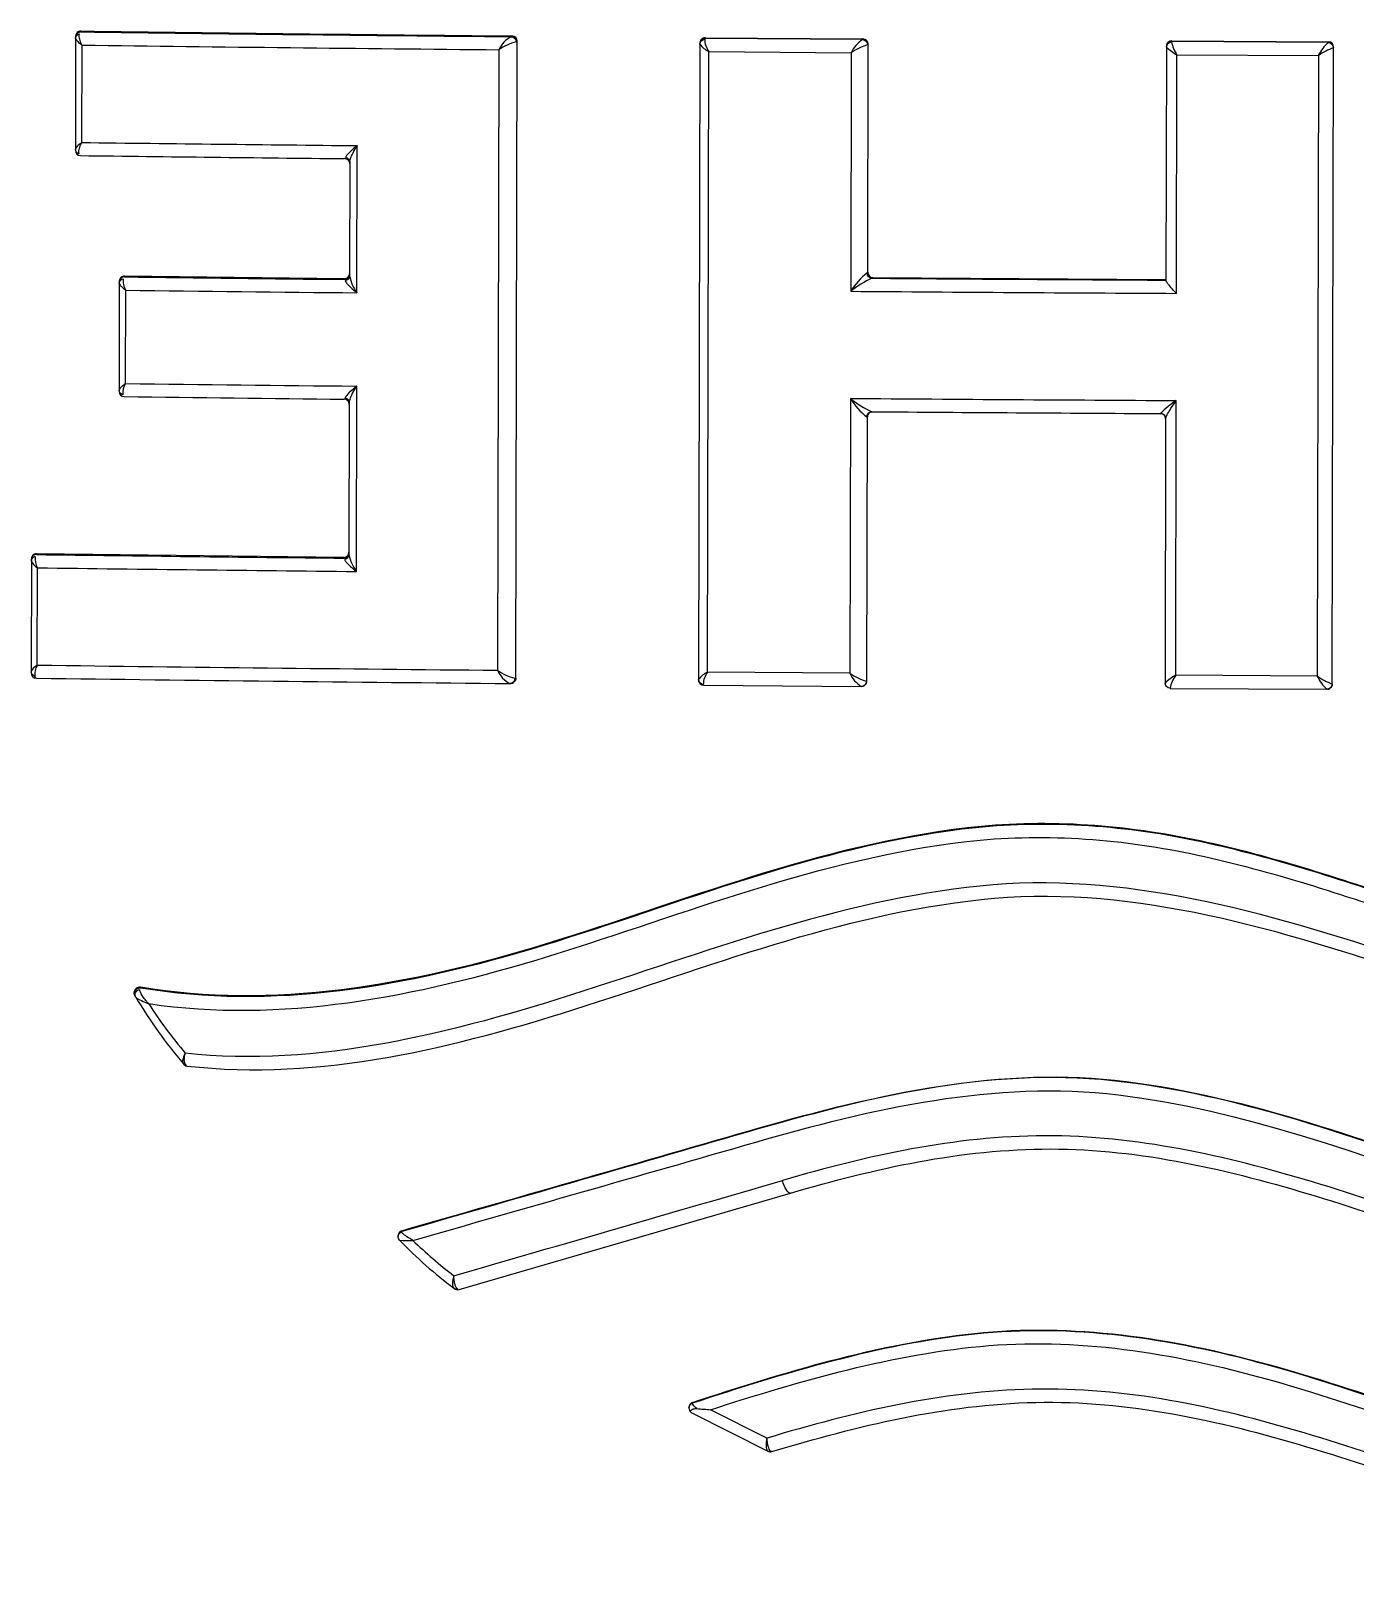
# Model space of a CAD drawing. Header units: centimetres. Extents: x -1797 to 2001, y -8788 to 1856.
# Drawn here: x -804.269 to -803.766, y -675.622 to -675.032 of the extents above; entities that cross this region are included whole.
import ezdxf

# ---------------------------------------------------------------- set-up
doc = ezdxf.new("R2010")
doc.units = ezdxf.units.CM
doc.header["$LTSCALE"] = 100
doc.header["$MEASUREMENT"] = 0
doc.layers.add('ID_Furniture-Fixed_01', color=141, linetype='Continuous')

msp = doc.modelspace()

# ---------------------------------------------------------------- linework, layer by layer
at = {"layer": 'ID_Furniture-Fixed_01'}
for p, q in [((-804.25208, -675.03456, 0.00009), (-804.25217, -675.07662, 0.00009)), ((-804.25208, -675.03379, 0.00009), (-804.25208, -675.03412, 0.00009)), ((-804.25208, -675.03412, 0.00009), (-804.25208, -675.03456, 0.00009)), ((-804.25007, -675.03213, 0.00009), (-804.25007, -675.03182, 0.00009)), ((-804.08652, -675.03391, 0.00009), (-804.08678, -675.03393, 0.00009)), ((-804.08652, -675.03365, 0.00009), (-804.08652, -675.03391, 0.00009)), ((-804.0134, -675.03487, 0.00009), (-804.01319, -675.03459, 0.00009)), ((-804.01319, -675.03459, 0.00009), (-804.01318, -675.03431, 0.00009)), ((-803.95349, -675.03505, 0.00009), (-804.01319, -675.03459, 0.00009)), ((-804.01318, -675.03431, 0.00009), (-803.95335, -675.03478, 0.00009)), ((-803.95335, -675.03504, 0.00009), (-803.95349, -675.03505, 0.00009)), ((-803.95335, -675.03478, 0.00009), (-803.95335, -675.03504, 0.00009)), ((-804.24974, -675.07407, 0.00009), (-804.24966, -675.03715, 0.00009)), ((-804.0915, -675.03889, 0.00009), (-804.09199, -675.27433, 0.00009)), ((-804.08503, -675.27736, 0.00009), (-804.08453, -675.03592, 0.00009)), ((-804.08496, -675.03593, 0.00009), (-804.08453, -675.03592, 0.00009)), ((-804.08453, -675.03592, 0.00009), (-804.08453, -675.03567, 0.00009)), ((-804.01519, -675.03675, 0.00009), (-804.0157, -675.27785, 0.00009)), ((-804.01519, -675.03629, 0.00009), (-804.01519, -675.03658, 0.00009)), ((-804.01519, -675.03658, 0.00009), (-804.01519, -675.03675, 0.00009)), ((-804.01235, -675.27504, 0.00009), (-804.01185, -675.0396, 0.00009)), ((-804.01185, -675.0396, 0.00009), (-803.95781, -675.04002, 0.00009)), ((-803.95781, -675.04002, 0.00009), (-803.958, -675.13054, 0.00009)), ((-803.95159, -675.03706, 0.00009), (-803.95135, -675.03704, 0.00009)), ((-803.95154, -675.12356, 0.00009), (-803.95135, -675.03704, 0.00009)), ((-803.95135, -675.03704, 0.00009), (-803.95135, -675.03679, 0.00009)), ((-803.83822, -675.03786, 0.00009), (-803.83841, -675.12642, 0.00009)), ((-803.83822, -675.03753, 0.00009), (-803.83822, -675.03781, 0.00009)), ((-803.83628, -675.0359, 0.00009), (-803.83622, -675.03581, 0.00009)), ((-803.83622, -675.03581, 0.00009), (-803.83621, -675.03554, 0.00009)), ((-803.77682, -675.03612, 0.00009), (-803.83622, -675.03581, 0.00009)), ((-803.83621, -675.03554, 0.00009), (-803.77678, -675.03585, 0.00009)), ((-803.83439, -675.13134, 0.00009), (-803.8342, -675.04082, 0.00009)), ((-803.8342, -675.04082, 0.00009), (-803.78056, -675.04109, 0.00009)), ((-803.78056, -675.04109, 0.00009), (-803.78106, -675.27653, 0.00009)), ((-803.77678, -675.03611, 0.00009), (-803.77682, -675.03612, 0.00009)), ((-803.77678, -675.03585, 0.00009), (-803.77678, -675.03611, 0.00009)), ((-803.77529, -675.27955, 0.00009), (-803.77478, -675.03811, 0.00009)), ((-803.77486, -675.03812, 0.00009), (-803.77478, -675.03811, 0.00009)), ((-803.77478, -675.03811, 0.00009), (-803.77478, -675.03786, 0.00009)), ((-804.14534, -675.13111, 0.00009), (-804.14522, -675.07528, 0.00009)), ((-804.25217, -675.07662, 0.00009), (-804.25217, -675.07705, 0.00009)), ((-804.14806, -675.08152, 0.00009), (-804.14815, -675.12476, 0.00009)), ((-803.95154, -675.12356, 0.00009), (-803.95177, -675.1236, 0.00009)), ((-804.23552, -675.1275, 0.00009), (-804.2356, -675.16812, 0.00009)), ((-804.23552, -675.12676, 0.00009), (-804.23552, -675.12709, 0.00009)), ((-804.23552, -675.12709, 0.00009), (-804.23552, -675.1275, 0.00009)), ((-804.15015, -675.12576, 0.00009), (-804.23351, -675.12479, 0.00009)), ((-804.23351, -675.12509, 0.00009), (-804.23351, -675.12479, 0.00009)), ((-804.15015, -675.12576, 0.00009), (-804.15015, -675.12605, 0.00009)), ((-803.94987, -675.1256, 0.00009), (-803.94954, -675.12557, 0.00009)), ((-803.94954, -675.12533, 0.00009), (-803.83841, -675.12605, 0.00009)), ((-803.94954, -675.12557, 0.00009), (-803.94954, -675.12533, 0.00009)), ((-804.23311, -675.16555, 0.00009), (-804.23304, -675.13012, 0.00009)), ((-804.2356, -675.16812, 0.00009), (-804.2356, -675.16852, 0.00009)), ((-804.14556, -675.23688, 0.00009), (-804.14541, -675.16654, 0.00009)), ((-804.14825, -675.17279, 0.00009), (-804.14837, -675.23053, 0.00009)), ((-803.95808, -675.17119, 0.00009), (-803.9583, -675.27546, 0.00009)), ((-803.84043, -675.17686, 0.00009), (-803.84051, -675.17695, 0.00009)), ((-803.83469, -675.27626, 0.00009), (-803.83447, -675.17198, 0.00009)), ((-803.95186, -675.27848, 0.00009), (-803.95165, -675.17821, 0.00009)), ((-803.95184, -675.17824, 0.00009), (-803.95165, -675.17821, 0.00009)), ((-803.83852, -675.17882, 0.00009), (-803.83873, -675.27919, 0.00009)), ((-804.26888, -675.23289, 0.00009), (-804.26897, -675.2749, 0.00009)), ((-804.26888, -675.2321, 0.00009), (-804.26888, -675.23243, 0.00009)), ((-804.26888, -675.23243, 0.00009), (-804.26888, -675.23289, 0.00009)), ((-804.15037, -675.23152, 0.00009), (-804.26687, -675.23013, 0.00009)), ((-804.26687, -675.23044, 0.00009), (-804.26687, -675.23013, 0.00009)), ((-804.26661, -675.27238, 0.00009), (-804.26653, -675.23546, 0.00009)), ((-804.15037, -675.23152, 0.00009), (-804.15038, -675.23182, 0.00009)), ((-804.26897, -675.2749, 0.00009), (-804.26897, -675.27535, 0.00009)), ((-803.9583, -675.27546, 0.00009), (-804.01235, -675.27504, 0.00009)), ((-803.78106, -675.27653, 0.00009), (-803.83469, -675.27626, 0.00009)), ((-804.08503, -675.27736, 0.00009), (-804.0854, -675.27738, 0.00009)), ((-804.0137, -675.28003, 0.00009), (-804.01393, -675.27974, 0.00009)), ((-804.0137, -675.28003, 0.00009), (-803.95398, -675.28049, 0.00009)), ((-803.95186, -675.27848, 0.00009), (-803.95205, -675.2785, 0.00009)), ((-803.83673, -675.28125, 0.00009), (-803.83682, -675.28115, 0.00009)), ((-803.83673, -675.28125, 0.00009), (-803.77732, -675.28156, 0.00009)), ((-803.77529, -675.27955, 0.00009), (-803.77534, -675.27956, 0.00009)), ((-804.22751, -675.39491, 0.00009), (-804.22751, -675.39461, 0.00009)), ((-804.22982, -675.39688, 0.00009), (-804.22982, -675.39656, 0.00009)), ((-804.22954, -675.3979, 0.00009), (-804.2293, -675.39834, 0.00009)), ((-804.10655, -675.50931, 0.00009), (-803.98089, -675.47273, 0.00009)), ((-804.12974, -675.4892, 0.00009), (-804.12974, -675.48889, 0.00009)), ((-804.12839, -675.48739, 0.00009), (-804.12831, -675.48729, 0.00009)), ((-804.12831, -675.48729, 0.00009), (-804.12831, -675.48699, 0.00009)), ((-804.01939, -675.55434, 0.00009), (-804.01939, -675.55404, 0.00009)), ((-804.01802, -675.55245, 0.00009), (-804.01802, -675.55216, 0.00009)), ((-804.01828, -675.55614, 0.00009), (-803.98946, -675.57067, 0.00009)), ((-803.98977, -675.56569, 0.00009), (-804.01118, -675.55493, 0.00009)), ((-803.98788, -675.57083, 0.00009), (-803.98813, -675.57078, 0.00009))]:
    msp.add_line(p, q, dxfattribs=at)
for centre, radius, start, end in [((-804.2501, -675.03379, 0.00009), 0.00197, 89.14641, 180.00255), ((-804.25008, -675.03413, 0.00009), 0.002, 89.87944, 179.87944), ((-803.60156, -624.33889, 0.00009), 50.69708, 269.267056, 269.451906), ((-803.59625, -623.24018, 0.00009), 51.79608, 269.276739, 269.457377), ((-804.08226, -675.04295, 0.00009), 0.01009, 116.62029, 156.28084), ((-804.08654, -675.03567, 0.00009), 0.00202, 359.95634, 89.36382), ((-804.08653, -675.03591, 0.00009), 0.002, 359.87944, 89.87944), ((-804.0132, -675.03629, 0.00009), 0.00199, 89.45467, 179.95389), ((-804.01319, -675.03659, 0.00009), 0.002, 89.87944, 179.87944), ((-804.00487, -675.0347, 0.00009), 0.00853, 181.11902, 215.02144), ((-803.94703, -675.04503, 0.00009), 0.01189, 122.9603, 155.08331), ((-803.95337, -675.03679, 0.00009), 0.00201, 359.93241, 89.514), ((-803.95335, -675.03704, 0.00009), 0.002, 359.87944, 89.87944), ((-803.59436, -622.65698, 0.00009), 52.38427, 269.283237, 269.456241), ((-804.08053, -675.05444, 0.00009), 0.01903, 103.48198, 125.21899), ((-804.00756, -675.03119, 0.00009), 0.00944, 216.11283, 242.96653), ((-803.94515, -675.05855, 0.00009), 0.02244, 106.677, 124.32345), ((-803.83623, -675.03753, 0.00009), 0.00199, 89.64182, 179.92361), ((-803.83622, -675.03781, 0.00009), 0.002, 89.87944, 179.87944), ((-803.82619, -675.02569, 0.00009), 0.01712, 225.33378, 242.09965), ((-803.82376, -675.03348, 0.00009), 0.01275, 190.95803, 215.11154), ((-803.7643, -675.04942, 0.00009), 0.01827, 133.28098, 152.88893), ((-803.7624, -675.06898, 0.00009), 0.03328, 111.97706, 123.06774), ((-803.77679, -675.03786, 0.00009), 0.00201, 359.90435, 89.68945), ((-803.77678, -675.03811, 0.00009), 0.002, 359.87944, 89.87944), ((-803.6158, -624.52789, 0.00009), 50.55016, 269.281441, 269.399916), ((-804.25017, -675.07705, 0.00009), 0.002, 179.87944, 269.87944), ((-803.62143, -625.42093, 0.00009), 49.6621, 269.274589, 269.390101), ((-804.15006, -675.08221, 0.00009), 0.002, 359.87944, 89.87944), ((-804.15013, -675.12378, 0.00009), 0.00198, 269.2914, 359.97923), ((-803.93731, -675.14283, 0.00009), 0.02406, 126.94617, 149.28708), ((-803.94952, -675.12332, 0.00009), 0.00201, 179.93164, 269.51663), ((-803.94954, -675.12357, 0.00009), 0.002, 179.87944, 269.87944), ((-804.23354, -675.12676, 0.00009), 0.00198, 89.17121, 179.9987), ((-804.23352, -675.12709, 0.00009), 0.002, 89.87944, 179.87944), ((-804.22718, -675.12653, 0.00009), 0.00687, 173.72118, 211.4684), ((-803.61575, -624.9574, 0.00009), 50.1715, 269.294502, 269.389705), ((-804.15015, -675.12405, 0.00009), 0.002, 269.87944, 359.87944), ((-804.13266, -675.1217, 0.00009), 0.01579, 191.19485, 216.59603), ((-803.93566, -675.15813, 0.00009), 0.0355, 113.59485, 128.98869), ((-803.45911, -607.56614, 0.00009), 67.56124, 269.5838033, 269.6783356), ((-803.60995, -624.04971, 0.00009), 51.08421, 269.301128, 269.399498), ((-803.4574, -606.98477, 0.00009), 68.14761, 269.5791136, 269.6830431), ((-804.2336, -675.16852, 0.00009), 0.002, 179.87944, 269.87944), ((-804.22738, -675.16917, 0.00009), 0.00679, 147.70231, 185.67925), ((-803.61608, -625.02635, 0.00009), 50.14797, 269.294438, 269.389685), ((-803.61026, -624.10888, 0.00009), 51.06046, 269.301064, 269.399481), ((-804.15025, -675.17348, 0.00009), 0.002, 359.87944, 89.87944), ((-803.45755, -607.02828, 0.00009), 68.14475, 269.5791464, 269.6830803), ((-803.93782, -675.15954, 0.00009), 0.02337, 209.88393, 233.15456), ((-803.93593, -675.14453, 0.00009), 0.03466, 230.27714, 246.22726), ((-803.94967, -675.17821, 0.00009), 0.00198, 98.07652, 158.09267), ((-803.45971, -607.68301, 0.00009), 67.49501, 269.5838723, 269.6767366), ((-803.84052, -675.17895, 0.00009), 0.002, 359.87944, 89.87944), ((-803.81732, -675.19901, 0.00009), 0.03201, 122.39504, 136.19957), ((-803.94864, -675.17839, 0.00009), 0.00301, 162.10317, 176.33819), ((-804.15037, -675.22982, 0.00009), 0.002, 269.87944, 359.87944), ((-804.15035, -675.22954, 0.00009), 0.00198, 269.29132, 359.97925), ((-804.2669, -675.2321, 0.00009), 0.00197, 89.12084, 180.00654), ((-804.26688, -675.23244, 0.00009), 0.002, 89.87944, 179.87944), ((-804.26414, -675.23092, 0.00009), 0.00513, 202.6384, 242.28898), ((-804.26119, -675.23212, 0.00009), 0.0063, 171.61599, 212.07501), ((-803.62867, -626.1961, 0.00009), 49.03849, 269.25431, 269.390434), ((-803.6232, -625.33392, 0.00009), 49.90569, 269.261386, 269.400274), ((-804.13289, -675.22746, 0.00009), 0.01579, 191.19381, 216.59536), ((-804.26431, -675.2769, 0.00009), 0.00506, 116.94125, 156.82323), ((-804.26697, -675.27536, 0.00009), 0.002, 179.87944, 269.87944), ((-804.26139, -675.27576, 0.00009), 0.00621, 147.06744, 187.78343), ((-803.60213, -623.59668, 0.00009), 51.67998, 269.263299, 269.456896), ((-804.08293, -675.27056, 0.00009), 0.00982, 202.60244, 243.85158), ((-804.08104, -675.25926, 0.00009), 0.01863, 234.00202, 256.47364), ((-804.00819, -675.28339, 0.00009), 0.00933, 116.46957, 143.58661), ((-804.00545, -675.27998, 0.00009), 0.00849, 144.35485, 178.35971), ((-803.94569, -675.25744, 0.00009), 0.02199, 235.01457, 253.20092), ((-803.94777, -675.27078, 0.00009), 0.01153, 203.94702, 237.39678), ((-803.82697, -675.29113, 0.00009), 0.01675, 117.42651, 134.54919), ((-803.82436, -675.28365, 0.00009), 0.0127, 144.41599, 168.67609), ((-803.76522, -675.26867, 0.00009), 0.01768, 206.42317, 226.81188), ((-803.76288, -675.24912, 0.00009), 0.03289, 236.46044, 247.7508), ((-803.6039, -624.17408, 0.00009), 51.10758, 269.256627, 269.458113), ((-804.08712, -675.27726, 0.00009), 0.00212, 265.8266, 319.10587), ((-804.0137, -675.27803, 0.00009), 0.002, 179.87944, 269.87944), ((-803.95387, -675.27852, 0.00009), 0.00197, 269.80927, 336.03655), ((-803.95316, -675.27866, 0.00009), 0.00127, 328.54809, 7.78874), ((-803.77729, -675.27958, 0.00009), 0.00198, 276.49635, 319.56033), ((-804.22784, -675.39657, 0.00009), 0.00198, 80.26419, 179.80544), ((-804.22818, -675.39681, 0.00009), 0.00164, 143.48675, 190.86803), ((-804.07237, -675.30532, 0.00009), 0.18242, 210.65677, 220.44204), ((-804.07498, -675.30501, 0.00009), 0.17749, 212.68548, 220.23683), ((-804.20949, -675.42234, 0.00009), 0.00217, 215.15949, 262.71787), ((-822.99509, -610.13431, 0.00009), 68.04343, 286.1149774, 286.2243011), ((-804.12775, -675.4889, 0.00009), 0.00199, 106.21893, 179.7344), ((-804.12774, -675.48921, 0.00009), 0.002, 162.23003, 179.88513), ((-804.12774, -675.48921, 0.00009), 0.002, 106.41034, 162.23003), ((-803.99874, -675.36381, 0.00009), 0.18192, 224.20525, 232.88011), ((-804.12544, -675.29853, 0.00009), 0.19216, 268.89658, 270.3954), ((-804.00073, -675.3632, 0.00009), 0.17741, 225.9346, 232.57106), ((-804.10713, -675.50729, 0.00009), 0.0021, 229.40016, 285.39475), ((-804.01739, -675.55406, 0.00009), 0.002, 108.43401, 179.69373), ((-804.01739, -675.55435, 0.00009), 0.002, 108.42286, 178.06517), ((-804.01739, -675.55435, 0.00009), 0.002, 178.06517, 179.87861), ((-804.01744, -675.55439, 0.00009), 0.00193, 176.6005, 236.37004), ((-803.87653, -673.83245, 0.00009), 1.72774, 265.35672, 265.53016), ((-803.9885, -675.56894, 0.00009), 0.00198, 241.52202, 286.86831)]:
    msp.add_arc(centre, radius, start, end, dxfattribs=at)
at = {"layer": 'ID_Furniture-Fixed_01', "extrusion": (0, 0, -1)}
for centre, major_axis, ratio, start_param, end_param in [((-804.25008, -675.03457, 0.00009), (-0.002, 0), 0.8874, 0, 1.307461), ((-804.08679, -675.03593, 0.00009), (-0.00007, 0.002), 0.912622, 0.042704, 1.605601), ((-804.01319, -675.03676, 0.00009), (-0.002, 0), 0.948928, 0, 1.465414), ((-803.9535, -675.03705, 0.00009), (-0.0001, 0.002), 0.951909, 0.056994, 1.621894), ((-803.83622, -675.03787, 0.00009), (-0.002, 0), 0.981665, 0, 1.536071), ((-803.77683, -675.03812, 0.00009), (-0.00019, 0.00199), 0.984972, 0.10122, 1.66873), ((-804.25017, -675.07662, 0.00009), (0.002, 0), 0.889508, 1.849274, 3.141593), ((-804.15006, -675.08152, 0.00009), (0.002, 0), 0.916941, 4.912647, 6.283185), ((-803.94987, -675.1236, 0.00009), (-0.0001, 0.002), 0.9524, 3.198873, 4.763801), ((-804.23352, -675.12751, 0.00009), (-0.002, 0), 0.892129, 0, 1.32096), ((-804.15015, -675.12476, 0.00009), (-0.002, 0), 0.915934, 3.141593, 4.526064), ((-804.2336, -675.16812, 0.00009), (0.002, 0), 0.894022, 1.835637, 3.141593), ((-804.15025, -675.17278, 0.00009), (0.002, 0), 0.916926, 4.912683, 6.283185), ((-803.94991, -675.17825, 0.00009), (0.00012, -0.002), 0.963004, 1.630417, 3.206399), ((-803.84052, -675.17882, 0.00009), (0.002, 0), 0.981049, 4.755211, 6.283185), ((-804.26688, -675.2329, 0.00009), (-0.002, 0), 0.882634, 0, 1.293557), ((-804.15037, -675.23053, 0.00009), (-0.002, 0), 0.915925, 3.141593, 4.526033), ((-804.26697, -675.27491, 0.00009), (0.002, 0), 0.884934, 1.86333, 3.141593), ((-804.08725, -675.27737, 0.00009), (-0.00008, 0.002), 0.92659, 1.609946, 3.188016), ((-804.0137, -675.27786, 0.00009), (0.002, 0), 0.949006, 1.687616, 3.141593), ((-803.95397, -675.27849, 0.00009), (-0.00012, 0.002), 0.962601, 1.630045, 3.206056), ((-803.83673, -675.27919, 0.00009), (-0.002, 0), 0.981321, 4.754269, 6.283185), ((-803.77732, -675.27956, 0.00009), (-0.00025, 0.00198), 0.990782, 3.141109, 3.270786), ((-803.77732, -675.27956, 0.00009), (-0.00025, 0.00198), 0.990782, 1.697421, 3.141109), ((-804.22759, -675.39732, 0.00009), (0.00174, 0.00099), 0.889261, 3.121982, 5.083812), ((-804.20969, -675.42235, 0.00009), (0.00149, 0.00134), 0.888332, 2.515246, 3.166426), ((-803.98232, -675.46794, 0.00009), (-0.0014, 0.0048), 0.296852, 3.124088, 4.8014), ((-804.12771, -675.48925, 0.00009), (0.00153, 0.00129), 0.985894, 3.068373, 5.060855), ((-804.10732, -675.50726, 0.00009), (0.00115, 0.00163), 0.901749, 2.334532, 3.173962), ((-803.98857, -675.56888, 0.00009), (0.00081, 0.00183), 0.944654, 2.469909, 3.189277)]:
    msp.add_ellipse(centre, major_axis=major_axis, ratio=ratio, start_param=start_param, end_param=end_param, dxfattribs=at)
at = {"layer": 'ID_Furniture-Fixed_01'}
for points, knots in [([(-804.25208, -675.03456, 0.00009), (-804.25208, -675.03475, 0.00009), (-804.25197, -675.03499, 0.00009), (-804.25177, -675.03526, 0.00009), (-804.25152, -675.0356, 0.00009), (-804.25113, -675.036, 0.00009), (-804.25064, -675.0364, 0.00009), (-804.25048, -675.03654, 0.00009), (-804.25031, -675.03668, 0.00009), (-804.25012, -675.03681, 0.00009), (-804.25004, -675.03687, 0.00009), (-804.24996, -675.03694, 0.00009), (-804.24988, -675.037, 0.00009), (-804.24984, -675.03702, 0.00009), (-804.2498, -675.03705, 0.00009), (-804.24977, -675.03708, 0.00009), (-804.24973, -675.0371, 0.00009), (-804.2497, -675.03713, 0.00009), (-804.24966, -675.03715, 0.00009)], [0, 0, 0, 0, 0.328339, 0.328339, 0.328339, 0.749612, 0.749612, 0.749612, 0.887262, 0.887262, 0.887262, 0.948093, 0.948093, 0.948093, 0.975192, 0.975192, 0.975192, 1, 1, 1, 1]), ([(-804.24966, -675.03715, 0.00009), (-804.24968, -675.03711, 0.00009), (-804.2497, -675.03707, 0.00009), (-804.24972, -675.03703, 0.00009), (-804.24975, -675.03699, 0.00009), (-804.24977, -675.03694, 0.00009), (-804.24979, -675.0369, 0.00009), (-804.24984, -675.03679, 0.00009), (-804.24989, -675.03669, 0.00009), (-804.24993, -675.03659, 0.00009), (-804.25003, -675.03636, 0.00009), (-804.25013, -675.03614, 0.00009), (-804.25021, -675.03591, 0.00009), (-804.25046, -675.03524, 0.00009), (-804.25064, -675.03458, 0.00009), (-804.25069, -675.03401, 0.00009), (-804.25073, -675.03356, 0.00009), (-804.2507, -675.03316, 0.00009), (-804.25059, -675.03285, 0.00009)], [0, 0, 0, 0, 0.024796, 0.024796, 0.024796, 0.051731, 0.051731, 0.051731, 0.1124, 0.1124, 0.1124, 0.249754, 0.249754, 0.249754, 0.67169, 0.67169, 0.67169, 1, 1, 1, 1]), ([(-804.24974, -675.07407, 0.00009), (-804.24978, -675.0741, 0.00009), (-804.24981, -675.07412, 0.00009), (-804.24985, -675.07415, 0.00009), (-804.24988, -675.07417, 0.00009), (-804.24992, -675.0742, 0.00009), (-804.24996, -675.07423, 0.00009), (-804.25005, -675.07429, 0.00009), (-804.25013, -675.07435, 0.00009), (-804.25021, -675.07441, 0.00009), (-804.25039, -675.07454, 0.00009), (-804.25057, -675.07468, 0.00009), (-804.25073, -675.07481, 0.00009), (-804.25121, -675.07521, 0.00009), (-804.25161, -675.0756, 0.00009), (-804.25186, -675.07593, 0.00009), (-804.25205, -675.0762, 0.00009), (-804.25217, -675.07643, 0.00009), (-804.25217, -675.07662, 0.00009)], [0, 0, 0, 0, 0.024914, 0.024914, 0.024914, 0.052604, 0.052604, 0.052604, 0.113888, 0.113888, 0.113888, 0.252116, 0.252116, 0.252116, 0.671644, 0.671644, 0.671644, 1, 1, 1, 1]), ([(-804.25072, -675.07833, 0.00009), (-804.25082, -675.07802, 0.00009), (-804.25085, -675.07763, 0.00009), (-804.2508, -675.07719, 0.00009), (-804.25074, -675.07662, 0.00009), (-804.25057, -675.07597, 0.00009), (-804.25031, -675.07531, 0.00009), (-804.25022, -675.07509, 0.00009), (-804.25012, -675.07486, 0.00009), (-804.25002, -675.07463, 0.00009), (-804.24997, -675.07453, 0.00009), (-804.24992, -675.07443, 0.00009), (-804.24987, -675.07433, 0.00009), (-804.24985, -675.07429, 0.00009), (-804.24983, -675.07424, 0.00009), (-804.2498, -675.0742, 0.00009), (-804.24978, -675.07416, 0.00009), (-804.24976, -675.07411, 0.00009), (-804.24974, -675.07407, 0.00009)], [0, 0, 0, 0, 0.328328, 0.328328, 0.328328, 0.748493, 0.748493, 0.748493, 0.886437, 0.886437, 0.886437, 0.947566, 0.947566, 0.947566, 0.975099, 0.975099, 0.975099, 1, 1, 1, 1]), ([(-804.14522, -675.07528, 0.00009), (-804.14526, -675.07531, 0.00009), (-804.1453, -675.07534, 0.00009), (-804.14534, -675.07537, 0.00009), (-804.14612, -675.07598, 0.00009), (-804.14684, -675.0766, 0.00009), (-804.14749, -675.07719, 0.00009), (-804.14809, -675.07773, 0.00009), (-804.14862, -675.07827, 0.00009), (-804.14903, -675.07876, 0.00009), (-804.14933, -675.07912, 0.00009), (-804.14956, -675.07946, 0.00009), (-804.14966, -675.07972, 0.00009)], [0, 0, 0, 0, 0.020006, 0.020006, 0.020006, 0.396153, 0.396153, 0.396153, 0.744503, 0.744503, 0.744503, 1, 1, 1, 1]), ([(-804.14806, -675.08152, 0.00009), (-804.14806, -675.08115, 0.00009), (-804.14795, -675.08068, 0.00009), (-804.14778, -675.08017, 0.00009), (-804.14755, -675.07949, 0.00009), (-804.1472, -675.07873, 0.00009), (-804.1468, -675.07796, 0.00009), (-804.14637, -675.07713, 0.00009), (-804.14586, -675.07627, 0.00009), (-804.14531, -675.07541, 0.00009), (-804.14528, -675.07537, 0.00009), (-804.14525, -675.07532, 0.00009), (-804.14522, -675.07528, 0.00009)], [0, 0, 0, 0, 0.255405, 0.255405, 0.255405, 0.603748, 0.603748, 0.603748, 0.980013, 0.980013, 0.980013, 1, 1, 1, 1]), ([(-804.23552, -675.1275, 0.00009), (-804.23552, -675.12768, 0.00009), (-804.23541, -675.12792, 0.00009), (-804.23522, -675.12818, 0.00009), (-804.235, -675.12848, 0.00009), (-804.23467, -675.12881, 0.00009), (-804.23427, -675.12916, 0.00009), (-804.23423, -675.1292, 0.00009), (-804.23419, -675.12923, 0.00009), (-804.23415, -675.12927, 0.00009), (-804.23396, -675.12942, 0.00009), (-804.23377, -675.12958, 0.00009), (-804.23356, -675.12974, 0.00009), (-804.23347, -675.1298, 0.00009), (-804.23338, -675.12987, 0.00009), (-804.23328, -675.12994, 0.00009), (-804.23324, -675.12998, 0.00009), (-804.23319, -675.13001, 0.00009), (-804.23314, -675.13004, 0.00009), (-804.23311, -675.13007, 0.00009), (-804.23307, -675.13009, 0.00009), (-804.23304, -675.13012, 0.00009)], [0, 0, 0, 0, 0.321884, 0.321884, 0.321884, 0.682536, 0.682536, 0.682536, 0.719046, 0.719046, 0.719046, 0.874471, 0.874471, 0.874471, 0.942296, 0.942296, 0.942296, 0.975475, 0.975475, 0.975475, 1, 1, 1, 1]), ([(-804.14978, -675.12656, 0.00009), (-804.14969, -675.12683, 0.00009), (-804.14945, -675.12718, 0.00009), (-804.14915, -675.12754, 0.00009), (-804.14874, -675.12804, 0.00009), (-804.1482, -675.1286, 0.00009), (-804.1476, -675.12916, 0.00009), (-804.14696, -675.12976, 0.00009), (-804.14623, -675.13039, 0.00009), (-804.14546, -675.13101, 0.00009), (-804.14542, -675.13105, 0.00009), (-804.14538, -675.13108, 0.00009), (-804.14534, -675.13111, 0.00009)], [0, 0, 0, 0, 0.254889, 0.254889, 0.254889, 0.604894, 0.604894, 0.604894, 0.980184, 0.980184, 0.980184, 1, 1, 1, 1]), ([(-803.83439, -675.13134, 0.00009), (-803.83442, -675.1313, 0.00009), (-803.83445, -675.13127, 0.00009), (-803.83448, -675.13124, 0.00009), (-803.83516, -675.13055, 0.00009), (-803.83581, -675.12985, 0.00009), (-803.83639, -675.12919, 0.00009), (-803.83687, -675.12865, 0.00009), (-803.83731, -675.12812, 0.00009), (-803.83766, -675.12767, 0.00009), (-803.83788, -675.12738, 0.00009), (-803.83806, -675.12712, 0.00009), (-803.8382, -675.1269, 0.00009), (-803.83833, -675.12669, 0.00009), (-803.83841, -675.12651, 0.00009), (-803.83841, -675.12642, 0.00009)], [0, 0, 0, 0, 0.016593, 0.016593, 0.016593, 0.359874, 0.359874, 0.359874, 0.643286, 0.643286, 0.643286, 0.820479, 0.820479, 0.820479, 1, 1, 1, 1]), ([(-804.23311, -675.16555, 0.00009), (-804.23315, -675.16557, 0.00009), (-804.23318, -675.1656, 0.00009), (-804.23322, -675.16562, 0.00009), (-804.23327, -675.16565, 0.00009), (-804.23332, -675.16569, 0.00009), (-804.23336, -675.16572, 0.00009), (-804.23346, -675.16579, 0.00009), (-804.23355, -675.16586, 0.00009), (-804.23364, -675.16593, 0.00009), (-804.23385, -675.16608, 0.00009), (-804.23405, -675.16624, 0.00009), (-804.23423, -675.16639, 0.00009), (-804.23427, -675.16642, 0.00009), (-804.23432, -675.16645, 0.00009), (-804.23436, -675.16649, 0.00009), (-804.23475, -675.16683, 0.00009), (-804.23508, -675.16716, 0.00009), (-804.2353, -675.16745, 0.00009), (-804.23549, -675.16771, 0.00009), (-804.2356, -675.16794, 0.00009), (-804.2356, -675.16812, 0.00009)], [0, 0, 0, 0, 0.024626, 0.024626, 0.024626, 0.058582, 0.058582, 0.058582, 0.127049, 0.127049, 0.127049, 0.283493, 0.283493, 0.283493, 0.318843, 0.318843, 0.318843, 0.678043, 0.678043, 0.678043, 1, 1, 1, 1]), ([(-804.14541, -675.16654, 0.00009), (-804.14545, -675.16658, 0.00009), (-804.1455, -675.16661, 0.00009), (-804.14554, -675.16664, 0.00009), (-804.14631, -675.16725, 0.00009), (-804.14704, -675.16786, 0.00009), (-804.14768, -675.16845, 0.00009), (-804.14828, -675.169, 0.00009), (-804.14882, -675.16954, 0.00009), (-804.14922, -675.17003, 0.00009), (-804.14952, -675.17038, 0.00009), (-804.14975, -675.17072, 0.00009), (-804.14985, -675.17099, 0.00009)], [0, 0, 0, 0, 0.020007, 0.020007, 0.020007, 0.396111, 0.396111, 0.396111, 0.744485, 0.744485, 0.744485, 1, 1, 1, 1]), ([(-804.14825, -675.17279, 0.00009), (-804.14825, -675.17242, 0.00009), (-804.14814, -675.17194, 0.00009), (-804.14797, -675.17144, 0.00009), (-804.14774, -675.17075, 0.00009), (-804.14739, -675.17, 0.00009), (-804.14699, -675.16923, 0.00009), (-804.14656, -675.1684, 0.00009), (-804.14605, -675.16753, 0.00009), (-804.1455, -675.16668, 0.00009), (-804.14547, -675.16663, 0.00009), (-804.14544, -675.16659, 0.00009), (-804.14541, -675.16654, 0.00009)], [0, 0, 0, 0, 0.255423, 0.255423, 0.255423, 0.603791, 0.603791, 0.603791, 0.980012, 0.980012, 0.980012, 1, 1, 1, 1]), ([(-803.83852, -675.17882, 0.00009), (-803.83852, -675.1787, 0.00009), (-803.83845, -675.1785, 0.00009), (-803.83835, -675.17825, 0.00009), (-803.83834, -675.17822, 0.00009), (-803.83832, -675.17818, 0.00009), (-803.8383, -675.17813, 0.00009), (-803.83817, -675.17782, 0.00009), (-803.83798, -675.17746, 0.00009), (-803.83776, -675.17706, 0.00009), (-803.8374, -675.17641, 0.00009), (-803.83695, -675.17569, 0.00009), (-803.83648, -675.17495, 0.00009), (-803.83589, -675.17403, 0.00009), (-803.83524, -675.17307, 0.00009), (-803.83457, -675.17212, 0.00009), (-803.83454, -675.17207, 0.00009), (-803.8345, -675.17203, 0.00009), (-803.83447, -675.17198, 0.00009)], [0, 0, 0, 0, 0.141257, 0.141257, 0.141257, 0.163778, 0.163778, 0.163778, 0.335931, 0.335931, 0.335931, 0.624113, 0.624113, 0.624113, 0.982901, 0.982901, 0.982901, 1, 1, 1, 1]), ([(-804.15001, -675.23233, 0.00009), (-804.14991, -675.2326, 0.00009), (-804.14967, -675.23294, 0.00009), (-804.14938, -675.23331, 0.00009), (-804.14897, -675.23381, 0.00009), (-804.14843, -675.23436, 0.00009), (-804.14783, -675.23492, 0.00009), (-804.14718, -675.23553, 0.00009), (-804.14645, -675.23615, 0.00009), (-804.14568, -675.23678, 0.00009), (-804.14564, -675.23681, 0.00009), (-804.1456, -675.23684, 0.00009), (-804.14556, -675.23688, 0.00009)], [0, 0, 0, 0, 0.254909, 0.254909, 0.254909, 0.604942, 0.604942, 0.604942, 0.980184, 0.980184, 0.980184, 1, 1, 1, 1]), ([(-804.26697, -675.27736, 0.00009), (-804.26702, -675.27736, 0.00009), (-804.26706, -675.27735, 0.00009), (-804.26711, -675.27733, 0.00009), (-804.26723, -675.27726, 0.00009), (-804.26735, -675.27709, 0.00009), (-804.26747, -675.27682, 0.00009), (-804.26749, -675.27675, 0.00009), (-804.26752, -675.27668, 0.00009), (-804.26755, -675.2766, 0.00009)], [0, 0, 0, 0, 0.22864, 0.22864, 0.22864, 0.846478, 0.846478, 0.846478, 1, 1, 1, 1]), ([(-804.08504, -675.27736, 0.00009), (-804.08503, -675.27736, 0.00009), (-804.08499, -675.2776, 0.00009), (-804.08514, -675.27806, 0.00009), (-804.08535, -675.27849, 0.00009), (-804.0855, -675.27863, 0.00009), (-804.08552, -675.27865, 0.00009)], [0, 0, 0, 0, 0.003874, 0.538896, 0.955212, 1, 1, 1, 1]), ([(-803.7753, -675.27956, 0.00009), (-803.7753, -675.27958, 0.00009), (-803.77526, -675.27983, 0.00009), (-803.77542, -675.2803, 0.00009), (-803.77563, -675.28072, 0.00009), (-803.77577, -675.28085, 0.00009), (-803.77579, -675.28086, 0.00009)], [0, 0, 0, 0, 0.052784, 0.562822, 0.969028, 1, 1, 1, 1]), ([(-802.93104, -675.39733, 0.00009), (-802.98094, -675.40558, 0.00009), (-803.03237, -675.3966, 0.00009), (-803.1353, -675.36458, 0.00009), (-803.18657, -675.34302, 0.00009), (-803.29867, -675.32859, 0.00009), (-803.35478, -675.34379, 0.00009), (-803.46421, -675.38048, 0.00009), (-803.52023, -675.40221, 0.00009), (-803.63562, -675.40266, 0.00009), (-803.69091, -675.3812, 0.00009), (-803.77284, -675.35322, 0.00009), (-803.80012, -675.34432, 0.00009), (-803.856, -675.33278, 0.00009), (-803.88552, -675.33082, 0.00009), (-803.96997, -675.34076, 0.00009), (-804.02172, -675.36222, 0.00009), (-804.12535, -675.39413, 0.00009), (-804.17741, -675.40312, 0.00009), (-804.22751, -675.39461, 0.00009)], [0, 0, 0, 0, 0.125, 0.125, 0.25, 0.25, 0.375, 0.375, 0.5, 0.5, 0.625, 0.625, 0.6875, 0.6875, 0.75, 0.75, 0.875, 0.875, 1, 1, 1, 1]), ([(-802.93104, -675.39762, 0.00009), (-802.98191, -675.40604, 0.00009), (-803.03457, -675.39634, 0.00009), (-803.13717, -675.36416, 0.00009), (-803.1895, -675.34257, 0.00009), (-803.29955, -675.32912, 0.00009), (-803.35614, -675.34448, 0.00009), (-803.46517, -675.38109, 0.00009), (-803.52095, -675.40275, 0.00009), (-803.63703, -675.40264, 0.00009), (-803.69241, -675.38091, 0.00009), (-803.77462, -675.35289, 0.00009), (-803.80203, -675.34402, 0.00009), (-803.85827, -675.33276, 0.00009), (-803.88793, -675.33117, 0.00009), (-803.97168, -675.34168, 0.00009), (-804.02318, -675.36303, 0.00009), (-804.12623, -675.39463, 0.00009), (-804.17781, -675.40335, 0.00009), (-804.22751, -675.39491, 0.00009)], [0, 0, 0, 0, 0.125, 0.125, 0.25, 0.25, 0.375, 0.375, 0.5, 0.5, 0.625, 0.625, 0.6875, 0.6875, 0.75, 0.75, 0.875, 0.875, 1, 1, 1, 1]), ([(-804.22436, -675.40085, 0.00009), (-804.17447, -675.40823, 0.00009), (-804.1235, -675.39854, 0.00009), (-804.02092, -675.36686, 0.00009), (-803.96966, -675.34579, 0.00009), (-803.88626, -675.3361, 0.00009), (-803.85682, -675.33811, 0.00009), (-803.80104, -675.34975, 0.00009), (-803.77381, -675.35866, 0.00009), (-803.69206, -675.38652, 0.00009), (-803.6369, -675.40759, 0.00009), (-803.52151, -675.40778, 0.00009), (-803.46591, -675.38682, 0.00009), (-803.3575, -675.35042, 0.00009), (-803.30134, -675.33437, 0.00009), (-803.19195, -675.34657, 0.00009), (-803.13981, -675.36784, 0.00009), (-803.03764, -675.40013, 0.00009), (-802.98531, -675.41089, 0.00009), (-802.93423, -675.40356, 0.00009)], [0, 0, 0, 0, 0.125, 0.125, 0.25, 0.25, 0.3125, 0.3125, 0.375, 0.375, 0.5, 0.5, 0.625, 0.625, 0.75, 0.75, 0.875, 0.875, 1, 1, 1, 1]), ([(-803.57932, -675.42498, 0.00009), (-803.6364, -675.42435, 0.00009), (-803.68921, -675.40356, 0.00009), (-803.7951, -675.36751, 0.00009), (-803.85033, -675.35134, 0.00009), (-803.95767, -675.36022, 0.00009), (-804.00911, -675.37992, 0.00009), (-804.10945, -675.41217, 0.00009), (-804.16013, -675.42515, 0.00009), (-804.21047, -675.41965, 0.00009)], [0, 0, 0, 0, 0.25, 0.25, 0.5, 0.5, 0.75, 0.75, 1, 1, 1, 1]), ([(-804.20975, -675.42451, 0.00009), (-804.15932, -675.43025, 0.00009), (-804.10845, -675.41768, 0.00009), (-804.00824, -675.38552, 0.00009), (-803.95701, -675.36555, 0.00009), (-803.84998, -675.35619, 0.00009), (-803.79486, -675.37258, 0.00009), (-803.68914, -675.40875, 0.00009), (-803.63703, -675.42935, 0.00009), (-803.57934, -675.42999, 0.00009)], [0, 0, 0, 0, 0.25, 0.25, 0.5, 0.5, 0.75, 0.75, 1, 1, 1, 1]), ([(-804.2293, -675.39834, 0.00009), (-804.22923, -675.39848, 0.00009), (-804.22902, -675.39865, 0.00009), (-804.22874, -675.39884, 0.00009), (-804.22818, -675.3992, 0.00009), (-804.22735, -675.39961, 0.00009), (-804.22643, -675.40002, 0.00009), (-804.22604, -675.40018, 0.00009), (-804.22564, -675.40035, 0.00009), (-804.22522, -675.40052, 0.00009), (-804.22506, -675.40059, 0.00009), (-804.22489, -675.40065, 0.00009), (-804.22472, -675.40072, 0.00009), (-804.22464, -675.40075, 0.00009), (-804.22456, -675.40078, 0.00009), (-804.22448, -675.40081, 0.00009), (-804.22444, -675.40082, 0.00009), (-804.2244, -675.40084, 0.00009), (-804.22436, -675.40085, 0.00009)], [0, 0, 0, 0, 0.231235, 0.231235, 0.231235, 0.688909, 0.688909, 0.688909, 0.875727, 0.875727, 0.875727, 0.948044, 0.948044, 0.948044, 0.982118, 0.982118, 0.982118, 1, 1, 1, 1]), ([(-804.22436, -675.40085, 0.00009), (-804.22439, -675.40082, 0.00009), (-804.22442, -675.40079, 0.00009), (-804.22445, -675.40075, 0.00009), (-804.22451, -675.40069, 0.00009), (-804.22457, -675.40063, 0.00009), (-804.22463, -675.40056, 0.00009), (-804.22475, -675.40043, 0.00009), (-804.22488, -675.40029, 0.00009), (-804.225, -675.40015, 0.00009), (-804.22532, -675.39978, 0.00009), (-804.22563, -675.39941, 0.00009), (-804.22592, -675.39904, 0.00009), (-804.2266, -675.39818, 0.00009), (-804.22718, -675.3973, 0.00009), (-804.22751, -675.39655, 0.00009), (-804.22768, -675.39616, 0.00009), (-804.22779, -675.3958, 0.00009), (-804.22778, -675.39552, 0.00009)], [0, 0, 0, 0, 0.017945, 0.017945, 0.017945, 0.050005, 0.050005, 0.050005, 0.12092, 0.12092, 0.12092, 0.311811, 0.311811, 0.311811, 0.769079, 0.769079, 0.769079, 1, 1, 1, 1]), ([(-804.21047, -675.41965, 0.00009), (-804.21049, -675.4197, 0.00009), (-804.21052, -675.41974, 0.00009), (-804.21054, -675.41979, 0.00009), (-804.21069, -675.42005, 0.00009), (-804.21082, -675.42031, 0.00009), (-804.21094, -675.42056, 0.00009), (-804.21115, -675.42102, 0.00009), (-804.2113, -675.42147, 0.00009), (-804.2114, -675.42188, 0.00009), (-804.21149, -675.42228, 0.00009), (-804.21152, -675.42264, 0.00009), (-804.21149, -675.42294, 0.00009), (-804.21146, -675.42324, 0.00009), (-804.21137, -675.42349, 0.00009), (-804.21121, -675.42366, 0.00009)], [0, 0, 0, 0, 0.026508, 0.026508, 0.026508, 0.177569, 0.177569, 0.177569, 0.456384, 0.456384, 0.456384, 0.726128, 0.726128, 0.726128, 1, 1, 1, 1]), ([(-804.2102, -675.42421, 0.00009), (-804.2104, -675.42402, 0.00009), (-804.21056, -675.42374, 0.00009), (-804.21066, -675.42339, 0.00009), (-804.21077, -675.42305, 0.00009), (-804.21083, -675.42264, 0.00009), (-804.21084, -675.42219, 0.00009), (-804.21084, -675.42173, 0.00009), (-804.2108, -675.42121, 0.00009), (-804.21071, -675.42069, 0.00009), (-804.21065, -675.4204, 0.00009), (-804.21059, -675.4201, 0.00009), (-804.21051, -675.41981, 0.00009), (-804.2105, -675.41976, 0.00009), (-804.21048, -675.41971, 0.00009), (-804.21047, -675.41965, 0.00009)], [0, 0, 0, 0, 0.273874, 0.273874, 0.273874, 0.543611, 0.543611, 0.543611, 0.822424, 0.822424, 0.822424, 0.973501, 0.973501, 0.973501, 1, 1, 1, 1]), ([(-804.12831, -675.48699, 0.00009), (-804.08547, -675.47472, 0.00009), (-804.04158, -675.4621, 0.00009), (-803.95232, -675.43634, 0.00009), (-803.90476, -675.42479, 0.00009), (-803.81095, -675.43501, 0.00009), (-803.76583, -675.45177, 0.00009), (-803.67457, -675.48303, 0.00009), (-803.62717, -675.4985, 0.00009), (-803.48284, -675.49854, 0.00009), (-803.39534, -675.44065, 0.00009), (-803.25209, -675.42616, 0.00009), (-803.20594, -675.43805, 0.00009), (-803.11697, -675.46412, 0.00009), (-803.07337, -675.47685, 0.00009), (-803.03063, -675.48928, 0.00009)], [0, 0, 0, 0, 0.125, 0.125, 0.25, 0.25, 0.375, 0.375, 0.5, 0.5, 0.75, 0.75, 0.875, 0.875, 1, 1, 1, 1]), ([(-803.03063, -675.48958, 0.00009), (-803.07278, -675.47732, 0.00009), (-803.11583, -675.46475, 0.00009), (-803.20339, -675.43908, 0.00009), (-803.24836, -675.42675, 0.00009), (-803.34409, -675.43509, 0.00009), (-803.38952, -675.45164, 0.00009), (-803.4815, -675.48279, 0.00009), (-803.52902, -675.49846, 0.00009), (-803.62611, -675.49908, 0.00009), (-803.67357, -675.48363, 0.00009), (-803.76556, -675.45214, 0.00009), (-803.81105, -675.43512, 0.00009), (-803.90631, -675.42504, 0.00009), (-803.95274, -675.43674, 0.00009), (-804.04185, -675.46247, 0.00009), (-804.08552, -675.47503, 0.00009), (-804.12831, -675.48729, 0.00009)], [0, 0, 0, 0, 0.125, 0.125, 0.25, 0.25, 0.375, 0.375, 0.5, 0.5, 0.625, 0.625, 0.75, 0.75, 0.875, 0.875, 1, 1, 1, 1]), ([(-804.12412, -675.49068, 0.00009), (-804.0816, -675.47854, 0.00009), (-804.03822, -675.46611, 0.00009), (-803.94974, -675.44066, 0.00009), (-803.90347, -675.42984, 0.00009), (-803.76223, -675.44677, 0.00009), (-803.67389, -675.50435, 0.00009), (-803.52946, -675.50347, 0.00009), (-803.48223, -675.48839, 0.00009), (-803.39095, -675.45768, 0.00009), (-803.34591, -675.44109, 0.00009), (-803.25133, -675.43144, 0.00009), (-803.2064, -675.44297, 0.00009), (-803.11946, -675.46836, 0.00009), (-803.0767, -675.48081, 0.00009), (-803.03482, -675.49296, 0.00009)], [0, 0, 0, 0, 0.125, 0.125, 0.25, 0.25, 0.5, 0.5, 0.625, 0.625, 0.75, 0.75, 0.875, 0.875, 1, 1, 1, 1]), ([(-803.57952, -675.52106, 0.00009), (-803.61569, -675.52067, 0.00009), (-803.64966, -675.51193, 0.00009), (-803.71655, -675.49102, 0.00009), (-803.74945, -675.47852, 0.00009), (-803.79938, -675.46351, 0.00009), (-803.81609, -675.45913, 0.00009), (-803.84991, -675.45284, 0.00009), (-803.8672, -675.45093, 0.00009), (-803.91868, -675.45111, 0.00009), (-803.95159, -675.45854, 0.00009), (-803.98386, -675.46793, 0.00009)], [0, 0, 0, 0, 0.25, 0.25, 0.5, 0.5, 0.625, 0.625, 0.75, 0.75, 1, 1, 1, 1]), ([(-803.98089, -675.47273, 0.00009), (-803.94914, -675.46346, 0.00009), (-803.91623, -675.45596, 0.00009), (-803.84808, -675.45603, 0.00009), (-803.81439, -675.46386, 0.00009), (-803.74834, -675.484, 0.00009), (-803.71567, -675.49646, 0.00009), (-803.64923, -675.51715, 0.00009), (-803.6142, -675.52569, 0.00009), (-803.57955, -675.52607, 0.00009)], [0, 0, 0, 0, 0.25, 0.25, 0.5, 0.5, 0.75, 0.75, 1, 1, 1, 1]), ([(-804.1292, -675.49058, 0.00009), (-804.12924, -675.49054, 0.00009), (-804.12929, -675.49049, 0.00009), (-804.12944, -675.49027, 0.00009), (-804.12962, -675.48994, 0.00009), (-804.12975, -675.48944, 0.00009), (-804.12976, -675.48893, 0.00009), (-804.12965, -675.48868, 0.00009), (-804.12962, -675.4886, 0.00009)], [0, 0, 0, 0, 0.181539, 0.256105, 0.403636, 0.640263, 0.912376, 1, 1, 1, 1]), ([(-804.12412, -675.49068, 0.00009), (-804.12416, -675.49066, 0.00009), (-804.1242, -675.49063, 0.00009), (-804.12424, -675.49061, 0.00009), (-804.12436, -675.49054, 0.00009), (-804.12448, -675.49047, 0.00009), (-804.1246, -675.4904, 0.00009), (-804.12483, -675.49027, 0.00009), (-804.12504, -675.49014, 0.00009), (-804.12526, -675.49002, 0.00009), (-804.12603, -675.48955, 0.00009), (-804.12673, -675.48908, 0.00009), (-804.12729, -675.48866, 0.00009), (-804.12769, -675.48835, 0.00009), (-804.12803, -675.48805, 0.00009), (-804.12822, -675.48781, 0.00009), (-804.12835, -675.48764, 0.00009), (-804.12842, -675.48749, 0.00009), (-804.12839, -675.48739, 0.00009)], [0, 0, 0, 0, 0.017645, 0.017645, 0.017645, 0.07207, 0.07207, 0.07207, 0.173031, 0.173031, 0.173031, 0.542773, 0.542773, 0.542773, 0.811931, 0.811931, 0.811931, 1, 1, 1, 1]), ([(-804.10856, -675.50408, 0.00009), (-804.10857, -675.50413, 0.00009), (-804.10859, -675.50418, 0.00009), (-804.1086, -675.50423, 0.00009), (-804.10878, -675.50479, 0.00009), (-804.10892, -675.50537, 0.00009), (-804.109, -675.5059, 0.00009), (-804.10907, -675.50638, 0.00009), (-804.10911, -675.50685, 0.00009), (-804.10909, -675.50725, 0.00009), (-804.10908, -675.50764, 0.00009), (-804.10903, -675.50798, 0.00009), (-804.10893, -675.50826, 0.00009), (-804.10884, -675.50853, 0.00009), (-804.10869, -675.50874, 0.00009), (-804.10852, -675.50886, 0.00009)], [0, 0, 0, 0, 0.022533, 0.022533, 0.022533, 0.287298, 0.287298, 0.287298, 0.529796, 0.529796, 0.529796, 0.762436, 0.762436, 0.762436, 1, 1, 1, 1]), ([(-804.10705, -675.50915, 0.00009), (-804.10726, -675.50902, 0.00009), (-804.10747, -675.5088, 0.00009), (-804.10765, -675.5085, 0.00009), (-804.10783, -675.50821, 0.00009), (-804.10799, -675.50785, 0.00009), (-804.10812, -675.50744, 0.00009), (-804.10826, -675.50701, 0.00009), (-804.10836, -675.50652, 0.00009), (-804.10844, -675.50601, 0.00009), (-804.10852, -675.50544, 0.00009), (-804.10856, -675.50484, 0.00009), (-804.10856, -675.50424, 0.00009), (-804.10856, -675.50419, 0.00009), (-804.10856, -675.50413, 0.00009), (-804.10856, -675.50408, 0.00009)], [0, 0, 0, 0, 0.237581, 0.237581, 0.237581, 0.470208, 0.470208, 0.470208, 0.712685, 0.712685, 0.712685, 0.977467, 0.977467, 0.977467, 1, 1, 1, 1]), ([(-804.01802, -675.55216, 0.00009), (-803.98336, -675.54083, 0.00009), (-803.94816, -675.52992, 0.00009), (-803.87392, -675.522, 0.00009), (-803.83623, -675.52764, 0.00009), (-803.76372, -675.54764, 0.00009), (-803.72796, -675.56144, 0.00009), (-803.65523, -675.58475, 0.00009), (-803.61712, -675.5946, 0.00009), (-803.50329, -675.59459, 0.00009), (-803.43153, -675.55813, 0.00009), (-803.32203, -675.52856, 0.00009), (-803.28357, -675.52331, 0.00009), (-803.21074, -675.53162, 0.00009), (-803.17561, -675.54259, 0.00009), (-803.14119, -675.554, 0.00009)], [0, 0, 0, 0, 0.125, 0.125, 0.25, 0.25, 0.375, 0.375, 0.5, 0.5, 0.75, 0.75, 0.875, 0.875, 1, 1, 1, 1]), ([(-803.14119, -675.55429, 0.00009), (-803.17563, -675.54287, 0.00009), (-803.21065, -675.53188, 0.00009), (-803.2842, -675.52355, 0.00009), (-803.32214, -675.52886, 0.00009), (-803.43101, -675.55824, 0.00009), (-803.50327, -675.59489, 0.00009), (-803.65533, -675.59482, 0.00009), (-803.72701, -675.55801, 0.00009), (-803.83655, -675.52782, 0.00009), (-803.87434, -675.52232, 0.00009), (-803.94756, -675.53012, 0.00009), (-803.98336, -675.54111, 0.00009), (-804.01802, -675.55245, 0.00009)], [0, 0, 0, 0, 0.125, 0.125, 0.25, 0.25, 0.5, 0.5, 0.75, 0.75, 0.875, 0.875, 1, 1, 1, 1]), ([(-804.01118, -675.55493, 0.00009), (-803.97697, -675.54393, 0.00009), (-803.94159, -675.53359, 0.00009), (-803.8695, -675.52761, 0.00009), (-803.83236, -675.53405, 0.00009), (-803.72488, -675.56475, 0.00009), (-803.65407, -675.59983, 0.00009), (-803.50449, -675.59987, 0.00009), (-803.43316, -675.56494, 0.00009), (-803.32619, -675.53504, 0.00009), (-803.28917, -675.52879, 0.00009), (-803.21648, -675.53532, 0.00009), (-803.18196, -675.54567, 0.00009), (-803.14799, -675.55675, 0.00009)], [0, 0, 0, 0, 0.125, 0.125, 0.25, 0.25, 0.5, 0.5, 0.75, 0.75, 0.875, 0.875, 1, 1, 1, 1]), ([(-803.57981, -675.61715, 0.00009), (-803.61649, -675.61672, 0.00009), (-803.65092, -675.60775, 0.00009), (-803.71874, -675.58641, 0.00009), (-803.75212, -675.57371, 0.00009), (-803.80279, -675.55872, 0.00009), (-803.81976, -675.55439, 0.00009), (-803.85411, -675.54839, 0.00009), (-803.87173, -675.54674, 0.00009), (-803.92386, -675.54791, 0.00009), (-803.95712, -675.55593, 0.00009), (-803.98977, -675.56569, 0.00009)], [0, 0, 0, 0, 0.25, 0.25, 0.5, 0.5, 0.625, 0.625, 0.75, 0.75, 1, 1, 1, 1]), ([(-804.01828, -675.55614, 0.00009), (-804.0183, -675.55612, 0.00009), (-804.01833, -675.55611, 0.00009), (-804.01835, -675.5561, 0.00009), (-804.01851, -675.55601, 0.00009), (-804.01863, -675.55592, 0.00009), (-804.0187, -675.55581, 0.00009), (-804.01877, -675.55568, 0.00009), (-804.01879, -675.55554, 0.00009), (-804.01874, -675.5554, 0.00009), (-804.01869, -675.55525, 0.00009), (-804.01856, -675.55509, 0.00009), (-804.01837, -675.55495, 0.00009), (-804.01819, -675.55481, 0.00009), (-804.01793, -675.55469, 0.00009), (-804.01765, -675.55462, 0.00009), (-804.01728, -675.55452, 0.00009), (-804.01684, -675.55448, 0.00009), (-804.0164, -675.55452, 0.00009)], [0, 0, 0, 0, 0.024068, 0.024068, 0.024068, 0.184053, 0.184053, 0.184053, 0.365019, 0.365019, 0.365019, 0.558617, 0.558617, 0.558617, 0.751391, 0.751391, 0.751391, 1, 1, 1, 1]), ([(-804.0164, -675.55452, 0.00009), (-804.01682, -675.55411, 0.00009), (-804.01719, -675.55372, 0.00009), (-804.01747, -675.5534, 0.00009), (-804.01772, -675.55312, 0.00009), (-804.0179, -675.55288, 0.00009), (-804.01799, -675.55271, 0.00009), (-804.01807, -675.55257, 0.00009), (-804.01808, -675.55248, 0.00009), (-804.01802, -675.55245, 0.00009)], [0, 0, 0, 0, 0.382314, 0.382314, 0.382314, 0.719493, 0.719493, 0.719493, 1, 1, 1, 1]), ([(-803.98788, -675.57083, 0.00009), (-803.95542, -675.56104, 0.00009), (-803.92237, -675.55292, 0.00009), (-803.87049, -675.55175, 0.00009), (-803.85295, -675.55344, 0.00009), (-803.81877, -675.55955, 0.00009), (-803.80188, -675.56392, 0.00009), (-803.75144, -675.57902, 0.00009), (-803.7182, -675.59173, 0.00009), (-803.66751, -675.60763, 0.00009), (-803.65047, -675.61242, 0.00009), (-803.62441, -675.61778, 0.00009), (-803.61564, -675.61927, 0.00009), (-803.60232, -675.62087, 0.00009), (-803.59785, -675.6213, 0.00009), (-803.58885, -675.62191, 0.00009), (-803.58416, -675.6221, 0.00009), (-803.57975, -675.62215, 0.00009)], [0, 0, 0, 0, 0.25, 0.25, 0.375, 0.375, 0.5, 0.5, 0.75, 0.75, 0.875, 0.875, 0.9375, 0.9375, 0.96875, 0.96875, 1, 1, 1, 1]), ([(-803.98977, -675.56569, 0.00009), (-803.98978, -675.56574, 0.00009), (-803.98979, -675.5658, 0.00009), (-803.9898, -675.56585, 0.00009), (-803.98984, -675.56604, 0.00009), (-803.98987, -675.56623, 0.00009), (-803.98991, -675.56641, 0.00009), (-803.99, -675.56697, 0.00009), (-803.99006, -675.56752, 0.00009), (-803.99009, -675.56802, 0.00009), (-803.99011, -675.56849, 0.00009), (-803.9901, -675.56893, 0.00009), (-803.99006, -675.5693, 0.00009), (-803.99002, -675.56967, 0.00009), (-803.98995, -675.56998, 0.00009), (-803.98985, -675.57021, 0.00009), (-803.98975, -675.57044, 0.00009), (-803.98962, -675.5706, 0.00009), (-803.98946, -675.57067, 0.00009)], [0, 0, 0, 0, 0.021975, 0.021975, 0.021975, 0.100973, 0.100973, 0.100973, 0.336688, 0.336688, 0.336688, 0.560226, 0.560226, 0.560226, 0.778692, 0.778692, 0.778692, 1, 1, 1, 1]), ([(-803.98813, -675.57078, 0.00009), (-803.9883, -675.57071, 0.00009), (-803.98848, -675.57055, 0.00009), (-803.98864, -675.57031, 0.00009), (-803.9888, -675.57008, 0.00009), (-803.98896, -675.56976, 0.00009), (-803.9891, -675.56939, 0.00009), (-803.98924, -675.56901, 0.00009), (-803.98936, -675.56856, 0.00009), (-803.98947, -675.56807, 0.00009), (-803.98957, -675.56756, 0.00009), (-803.98966, -675.567, 0.00009), (-803.98971, -675.56643, 0.00009), (-803.98973, -675.56624, 0.00009), (-803.98975, -675.56605, 0.00009), (-803.98976, -675.56585, 0.00009), (-803.98976, -675.5658, 0.00009), (-803.98976, -675.56574, 0.00009), (-803.98977, -675.56569, 0.00009)], [0, 0, 0, 0, 0.221311, 0.221311, 0.221311, 0.439776, 0.439776, 0.439776, 0.663311, 0.663311, 0.663311, 0.899025, 0.899025, 0.899025, 0.978027, 0.978027, 0.978027, 1, 1, 1, 1])]:
    msp.add_open_spline(points, degree=3, knots=knots, dxfattribs=at)
msp.add_rational_spline([(-804.22982, -675.39688, 0.00009), (-804.22982, -675.39627, 0.00009), (-804.22948, -675.39576, 0.00009), (-804.22876, -675.39471, 0.00009), (-804.22751, -675.39491, 0.00009)], [0.922213003492, 0.918165801912, 1, 0.844044554406, 1], degree=2, knots=[0, 0, 0, 0.344145, 0.344145, 1, 1, 1], dxfattribs=at)
msp.add_rational_spline([(-804.22954, -675.3979, 0.00009), (-804.22982, -675.39743, 0.00009), (-804.22982, -675.39688, 0.00009)], [1, 0.925878752494, 0.922213003492], degree=2, dxfattribs=at)

doc.saveas('drawing.dxf')
